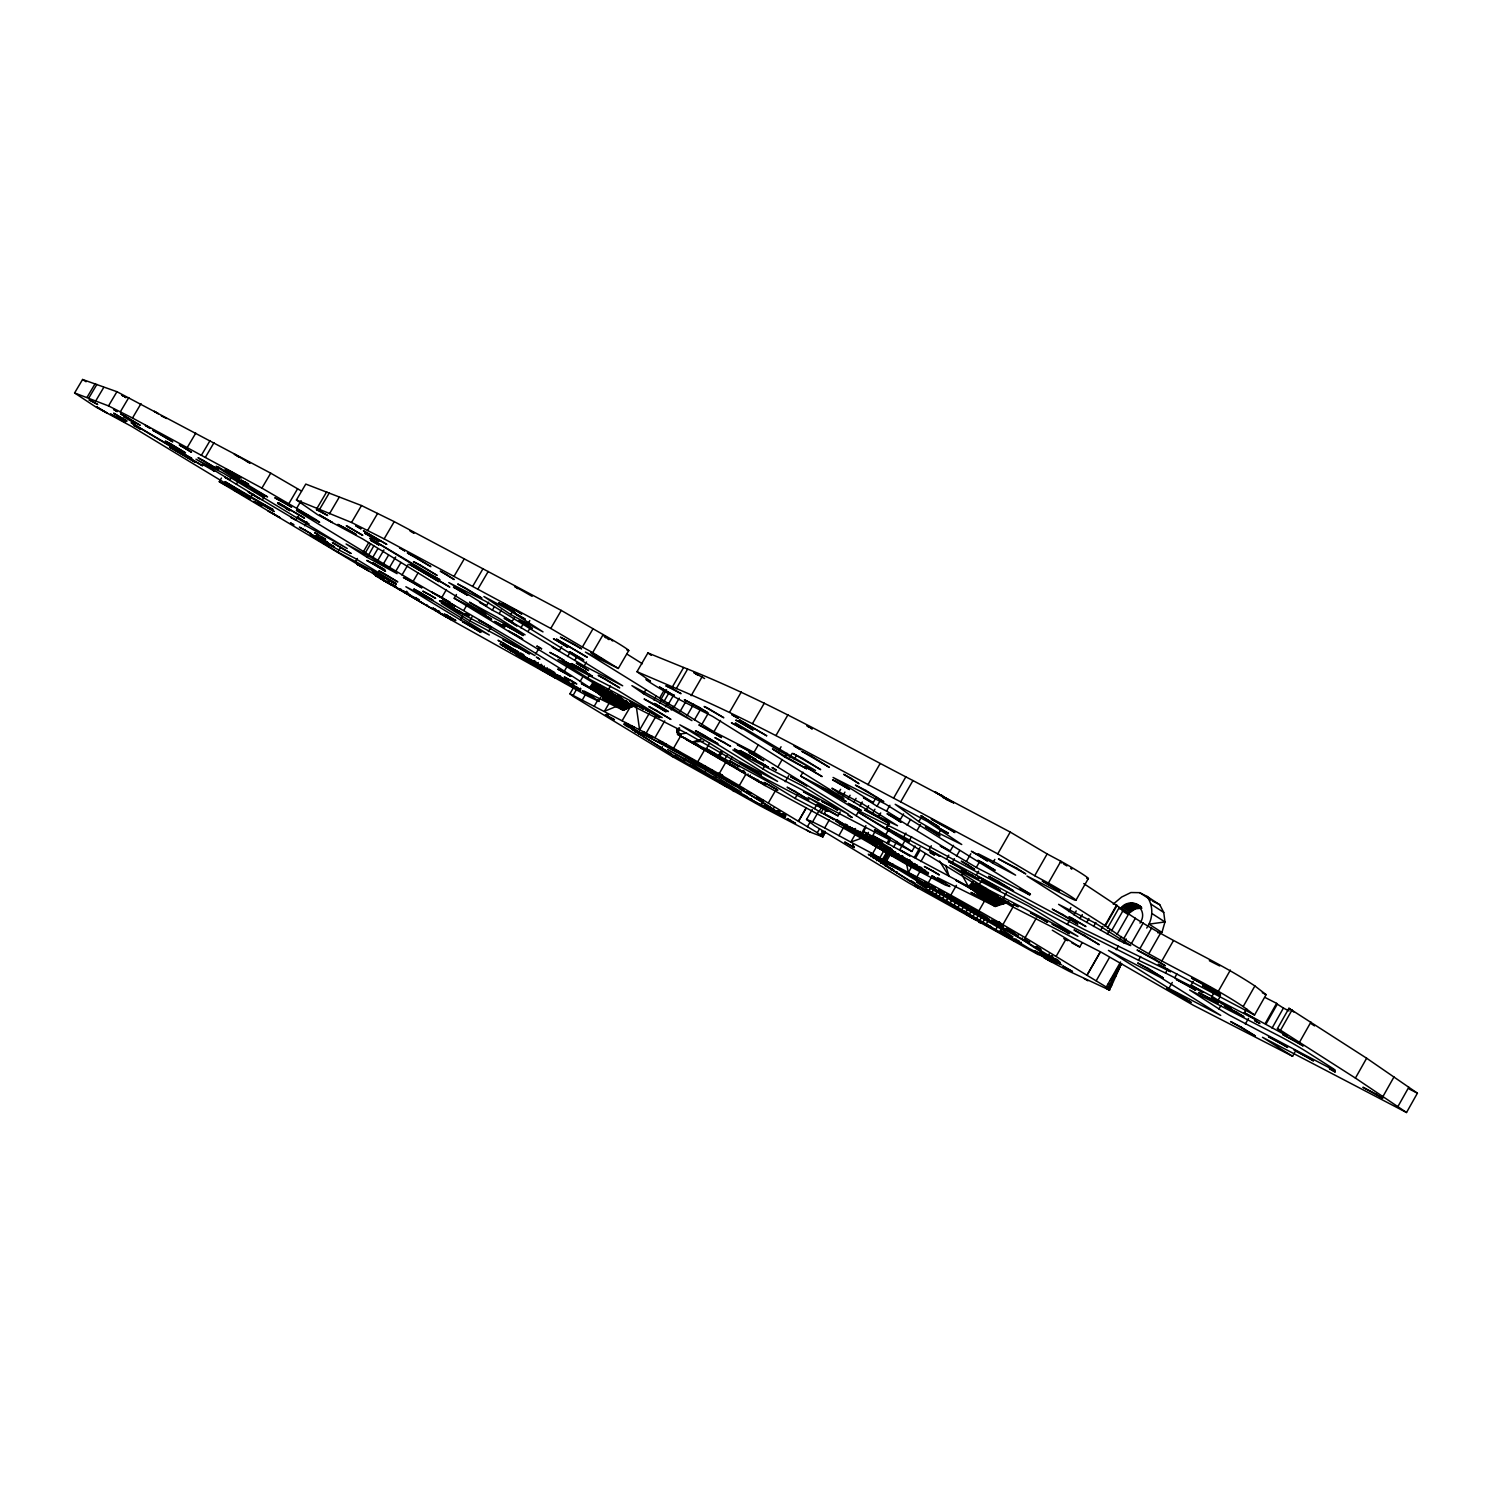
<?xml version="1.0" encoding="UTF-8"?>
<svg xmlns="http://www.w3.org/2000/svg" width="1492" height="1492" viewBox="0 0 1492 1492"><rect width="100%" height="100%" fill="white"/><g stroke="black" fill="none" stroke-linecap="round" stroke-linejoin="round"><path stroke-width="1.5" d="M678.618 727.984L677.163 732.33L678.785 732.087L677.014 731.378L678.002 730.632L676.697 728.842L677.61 734.381L765.06 785.519L847.232 830.186L910.008 866.423L945.331 885.054L949.956 886.546L937.517 877.669L995.257 906.483L997.906 905.532L997.644 897.55L999.584 897.848L989.14 897.158L984.105 893.074L978.621 894.622L968.457 886.546L899.751 849.787L902.026 845.833M593.368 681.788L589.918 687.719L599.001 692.698L600.157 694.824L604.447 691.822L601.966 687.308L591.317 686.693L589.918 687.719C516.418 638.93 438.462 597.714 363.507 551.518L296.386 510.562L319.661 522.312L315.614 519.384L261.902 488.108L132.49 418.021L108.506 405.899L74.6 392.955L82.582 379.49L116.936 391.706L270.723 473.169L301.533 491.073M610.396 701.93L620.43 698.088L616.569 697.006L613.287 698.07L613.343 700.867L628.374 702.956L627.218 704.448L615.543 705.324L593.443 690.106L603.831 692.698L611.683 701.464L626.547 708.831L635.256 705.399M999.435 904.991L985.354 898.109L981.363 890.631L971.273 888.654L985.354 898.109L1007.902 902.362L997.906 905.532L991.863 904.283C966.499 886.658 985.522 898.65 1000.349 898.706L982.389 897.587L996.787 894.883M739.846 769.48L742.55 772.203L715.75 755.381M595.569 691.598L602.376 692.046L599.448 684.977L600.847 686.189L597.844 687.681L598.217 693.463L599.262 691.038L598.404 685.443L595.159 689.341L597.08 692.661L609.967 692.698L612.653 694.06C608.997 701.147 621.735 701.389 626.081 701.352L610.414 696.018L604.185 696.186L604.409 697.529L609.687 697.622L613.343 700.867L624.831 701.855L608.829 700.848L599.187 694.134L599.542 693.146C604.297 688.819 595.177 681.919 591.317 686.693L591.69 688.875L595.606 690.255M927.446 874.032C929.236 869.426 928.528 876.998 925.003 873.025L925.637 870.246M812.263 809.541L806.538 819.462L814.576 825.785L909.467 883.283L1038.432 954.749L928.434 891.955L887.516 867.076L876.401 858.87L897.848 869.146L927.632 887.404L916.405 882.126L929.124 890.556L1014.877 940.855L1016.294 939.289M748.052 773.919L747.94 775.355L751.483 777.463M986.883 889.586L988.021 890.388C980.934 890.668 974.537 892.048 970.042 887.647L973.306 882.182M598.199 692.68L594.45 690.796L601.108 693.276L607.113 699.673L610.433 700.289L611.851 697.659L609.09 695.757L609.146 693.593L591.69 688.875L596.763 684.362L598.18 687.141L612.634 697.678L624.253 701.389M720.45 776.306L714.556 772.725L723.639 777.966L720.45 776.306L720.711 774.348M972.784 889.885C979.088 888.728 979.274 896.207 984.552 897.102L993.094 894.025L984.627 890.5L979.106 895.013L983.955 895.536L984.571 888.878L986.305 888.486M876.923 856.725L876.363 859.168M671.288 753.852L635.163 731.453L631.34 728.488L631.937 726.362M623.675 699.487L622.127 698.797C607.356 700.736 624.738 708.924 631.209 707.059L624.626 707.823L616.438 705.921L631.153 703.702L613.902 704.243L618.9 703.347L634.566 705.101L628.43 708.14L618.08 706.984L615.543 705.324M663.25 742.382L662.56 744.247L633.802 729.14L634.305 727.201M881.716 858.515L881.157 860.66M406.607 591.242L410.132 595.886L450.64 619.628L587.624 696.055L599.206 701.501L583.987 691.001L623.358 710.323L626.547 708.831M785.538 815.024L784.643 817.299L770.916 810.678L689.863 765.079M604.185 688.334L607.748 695.626L613.175 699.823L628.374 702.956C620.747 705.511 617.408 699.748 626.584 700.699M884.271 862.152L884.849 860.007M783.822 814.128L783.337 816.833M1054.844 959.02L1054.284 961.986L1061.707 964.876L1047.123 954.47L1005.85 929.404L884.98 860.66L888.244 854.972M580.276 690.498L580.425 688.427L580.276 690.498L576.434 688.856L530.891 663.325M779.085 812.711L778.507 814.576M642.511 733.43L643.071 731.509L647.267 733.71M876.401 845.032L875.916 845.908L848.053 828.955L845.61 827.239L845.181 824.405M579.101 690.125L579.586 688.558L580.761 688.931M1052.308 955.272L1051.655 957.379M593.611 687.737L607.393 690.498L604.428 697.808L610.433 700.289L611.907 700.14L614.014 694.601L615.469 695.048L613.38 696.055L608.997 694.712M985.261 894.006L978.043 894.174L984.366 892.029L989.383 896.319L999.584 897.848L989.737 895.498L984.627 890.5L974.63 891.414L978.677 885.371L982.762 887.759L971.441 885.073L968.457 886.546L961.874 874.648M508.101 647.696L508.921 647.901M846.039 826.344L846.262 825.356M987.965 901.616C990.502 902.343 1005.328 900.776 997.607 898.613M775.635 810.977L775.038 812.823M893.298 864.297L892.664 866.423M999.547 924.816L993.411 921.086L1003.519 926.942L999.547 924.816L1000.572 923.044M631.153 703.702L623.395 704L615.114 701.93C641.858 704.97 614.592 705.157 608.643 700.102M576.434 688.856L576.938 687.327L567.725 682.478L567.147 683.97M1054.284 961.986L1045.817 957.752L1046.507 955.719M438.275 612.317L439.562 611.31L435.086 610.433L435.366 609.277L433.072 608.083L432.792 609.109L383.724 580.556L389.617 583.092L387.006 582.477M574.028 683.858L572.424 686.059L510.562 649.635L511.178 647.994M651.463 738.186L652.079 736.283M986.436 894.79L984.161 896.3L981.307 894.79L990.278 891.526L985.671 896.226M1046.246 956.726L1035.094 950.852L1034.665 951.877L1052.587 962.321L1043.952 957.566L1048.242 960.214L1069.223 971.311L1109.544 990.128L1113.349 979.2L1121.555 963.608M766.832 806.37L766.179 808.179M997.644 897.55C992.031 897.643 996.805 901.205 1000.069 900.049L986.529 900.608L1000.367 899.601M572.928 685.257L572.387 686.786M981.214 895.442L982.631 896.953M989.383 896.319L983.601 898.501M1000.013 922.485L999.472 924.369L1002.941 926.364M1113.237 904.133L1121.667 897.028L1130.917 892.533L1139.702 892.664L1146.938 896.375C1153.708 905.756 1153.204 918.699 1146.714 928.061M1157.773 932.78L1161.951 932.444L1164.972 921.944L1163.741 912.433L1159.769 904.73L1146.938 896.375L1151.115 899.862M1020.528 944.324L1021.255 942.329M784.978 816.907L762.319 802.006L763.009 800.16M761.554 803.535L760.901 805.326M709.558 743.221L706.406 748.686L715.731 754.281L677.61 734.381L679.587 727.891M854.916 828.75L854.189 830.634L894.864 853.555L919.035 868.978L920.359 867.449M877.203 859L877.725 856.856L879.329 857.452L878.788 859.597M877.128 859.914L877.464 858.832M606.405 689.304L605.938 690.852L599.803 687.532M633.802 729.14L632.589 727.518L634.119 728.152M1014.131 940.874L1014.896 938.916L1019.67 941.489M622.257 700.55L612.82 697.286L610.508 695.141L612 692.717M633.205 730.073L633.522 729.103M880.895 862.693L881.231 861.63M984.571 888.878L970.285 885.465L977.875 885.763L977.521 884.57L971.441 885.073L974.351 883.935L982.855 888.784L976.01 892.533L979.162 890.705L981.307 894.79M635.163 731.453L635.48 730.483M609.314 696.727L602.973 696.783L603.962 694.153L610.843 691.952L609.967 692.698L607.393 690.498M637.774 733.206L638.091 732.255M888.132 864.073L888.486 862.973L893.055 865.323L898.259 868.064L897.848 869.146M641 735.314L641.336 734.362M603.16 696.559L602.078 696.167L603.962 694.153L607.748 698.424L609.631 699.356L610.825 697.641M629.083 707.562L626.398 707.115L624.682 704.541L632.216 706.648L613.902 704.243M925.003 873.025L908.609 864.558L909.299 862.861M915.379 886.621L916.013 884.831L918.289 888.262M762.319 802.006L749.935 794.471L750.7 792.662M860.455 831.697L859.653 833.543M564.703 678.263L564.088 679.755L579.94 689.994M891.824 869.799L892.197 868.754M646.689 735.631L647.043 734.642L642.847 732.441M896.729 872.857L897.102 871.832M1052.942 960.177L1055.049 958.61L1053.445 960.139L1051.636 959.748L1028.995 948.408L1000.554 930.971L1012.937 936.901L1003.333 930.337L926.905 886.36L916.051 879.721L924.76 884.476L911.873 876.587L912.265 875.487L916.181 877.594M749.935 794.471L743.016 790.331L743.799 788.522M1059.656 964.41L1060.066 963.347L1050.834 959.058L1050.405 960.083M785.202 817.336L784.344 815.098L782.573 813.774L782.181 814.725M784.643 817.299L785.762 815.453M1057.362 963.44L1057.903 960.438M1058.257 961.836L1058.667 960.773L1055.795 958.778L1055.366 959.841M783.971 816.049L784.344 815.098M705.026 766.011L704.038 767.727L689.397 759.335L689.863 758.402L675.372 751.39L676.156 749.562M781.286 815.919L781.845 814.054L783.897 814.949M779.645 812.991L780.018 812.04M1053.445 960.139L1023.754 940.519L924.145 883.208L924.592 882.126L929.777 884.98M928.136 874.032L927.39 872.186L928.472 873.212L917.599 868.363M616.196 704.019L614.611 704.709L620.579 707.432L618.08 706.984M770.916 810.678L771.308 809.764L763.065 805.363M1045.817 957.752L1040.558 955.011L1040.987 953.985M527.403 659.128L526.676 660.658L499.951 643.817L518.936 653.515L570.895 685.182L539.078 667.894L509.276 649.356L523.711 656.741M931.064 886.994L931.512 885.931M974.63 891.414L980.132 890.109L981.251 888.579L980.542 885.912L970.042 887.647L984.627 890.5L982.855 888.784M1140 923.082C1149.866 908.889 1129.575 894.64 1119.988 909.299M920.937 871.048L921.571 867.374M1035.802 947.401L1036.269 946.357L1040.763 949.154M574.7 686.357L578.355 687.887M719.517 775.43L720.207 773.863M919.687 868.008L914.055 863.458L927.054 872.988M976.701 893.093L982.389 891.321L979.796 893.652M604.185 696.186L605.192 693.538L598.217 693.463M1029.144 943.336L1029.611 942.291L1024.165 938.99M938.393 891.041L938.878 889.997L944.641 893.223M756.388 798.388L756.817 797.437L762.729 801.055M685.145 759.913L684.343 761.573L668.024 752.192L624.085 724.012L675.372 751.39M728.917 779.701L728.059 781.454L735.705 785.967L736.171 785.053L724.59 778.227M569.981 683.373L573.432 684.679M1007.231 937.125L1007.697 936.118M845.61 827.239L844.528 826.307L845.535 824.274L847.325 824.964M1021.871 938.953L1022.356 937.909M844.528 826.307L850.235 827.463L878.993 843.167M893.186 853.928L892.365 855.569L908.609 864.558M928.434 891.955L928.901 890.966M873.902 839.138L872.988 840.928M999.882 933.078L1000.349 932.09L1004.023 934.104M521.23 657.375L510.208 649.393L513.024 651.258M854.189 830.634L849.787 828.377L850.235 827.463M946.077 895.331L946.581 894.286L961.072 902.473M1014.075 934.29L1014.579 933.246L1006.373 928.378L1005.85 929.404M1113.349 979.2L1116.165 973.399M742.195 795.012L742.624 794.136L747.604 796.896M638.912 734.474L639.527 733.672L625.279 724.124L625.446 722.594M513.752 651.258L514.386 649.635L518.638 651.892M913.682 864.26L906.8 859.038L912.246 862.339M735.202 791.096L735.631 790.219L732.013 788.168M935.82 896.282L936.286 895.312M517.966 653.515L510.954 648.852M573.338 687.943L569.925 693.799L573.152 696.372L671.605 756.127L760.23 805.848L810.212 832.126L822.857 836.881L824.796 833.058L821.868 831.342M954.022 899.807L954.544 898.781M535.833 661.534L535.013 663.063M557.243 675.634L550.082 670.486L564.088 679.755M906.409 859.821L889.251 849.657L890.127 848.034M898.165 854.897L905.159 858.049M1118.067 969.595L1120.996 963.981M523.058 656.312L518.358 652.731M696.671 763.494L697.603 761.741M713.754 776.754L712.859 778.395M976.383 918.68L975.88 919.65L910.344 881.548L868.269 854.17L891.768 865.416L892.44 864.483M998.54 924.257L999.509 922.448M962.154 904.432L962.713 903.406L969.315 907.173M988.413 919.184L988.954 918.177M528.802 659.539L523.468 655.529M880.317 845.087L881.306 843.334M572.424 686.059L533.036 663.418M750.383 775.057L749.469 776.269L752.136 776.922M1294.87 1052.252L1292.576 1056.28L1262.474 1037.276L1406.527 1112.51L1417.4 1093.188L1366.635 1058.22L1288.957 1008.275L1277.432 1028.622L1287.148 1035.933L1244.347 1012.695L1246.603 1008.704M892.365 855.569L883.935 849.787L897.848 857.639M970.397 909.132L970.956 908.124L979.237 912.88L978.64 913.887M1406.527 1112.51L1355.426 1078.082L1366.635 1058.22M1382.953 1096.508L1393.994 1076.926M1397.873 1106.616L1408.802 1087.22M1244.347 1012.695L1256.581 1020.118L1218.106 1000.218L1220.344 996.283M1218.964 1008.946L1189.628 989.961L1278.644 1035.709A22.473 0.97 29.6 0 1 1306.302 1051.524L1330.976 1067.228A22.324 0.951 29.6 0 1 1327.992 1067.078L1229.296 1015.157L1218.964 1008.946L1221.09 1005.216M1254.884 985.951L1266.093 994.66L1254.53 1015.045L1243.19 1006.559L1254.884 985.951C1210.553 956.465 1159.769 937.573 1116.911 905.607L1083.752 883.581M1245.316 1024.034L1248.506 1018.402M1265.216 1023.493L1276.611 1003.351L1265.197 997.551M1265.906 1024.239L1277.301 1004.153L1276.611 1003.351M1272.061 1028.119L1283.418 1008.07L1277.301 1004.153M1355.426 1078.082L1280.546 1030.245L1292.091 1009.86M1299.476 1042.311L1310.927 1022.057M1243.19 1006.559C1204.976 981.139 1162.212 963.72 1123.718 938.692L1135.375 918.233M1123.868 942.832L1130.749 945.574L1095.706 923.343L1058.593 904.338L1080.022 918.568L1119.205 940.501L1123.868 942.832L1126.143 938.841M1110.514 980.449L1121.443 963.851L1107.306 988.655L1106.281 987.033L1120.529 962.004M1131.495 943.392L1143.152 922.97M1140.019 948.427L1151.638 928.005M931.288 845.778L929.031 849.713L1067.339 924.406L1138.508 960.27L1140.671 956.484M1148.933 953.575L1160.571 933.153M1161.541 961.538L1173.104 941.21M1138.582 960.326L1165.494 973.008L1167.695 969.147M1168.907 988.375L1108.444 950.404L1160.105 977.223L1220.717 1015.418L1168.907 988.375L1172.283 982.445M1165.494 973.008L1174.708 977.764L1176.908 973.903M1174.708 977.764L1203.205 992.516L1191.082 985.168L1193.302 981.251M1218.106 1000.218L1211.97 996.358L1214.208 992.404M1218.572 990.856L1230.359 970.08M1047.142 853.946L1010.233 832.07L912.955 780.558C837.198 741.412 763.158 698.685 683.634 667.483L647.901 652.937L636.991 671.698L672.407 686.861C751.222 719.592 825.207 762.281 900.683 801.875L997.738 853.872L1034.702 875.711L1047.142 853.946L1060.868 861.257A26.52 1.492 29.7 0 1 1083.099 874.498A26.52 1.492 29.7 0 1 1086.698 878.284M1034.702 875.711L1048.391 883.077L1060.868 861.257M1106.281 987.033L1025.153 937.647L1036.38 918.009M1068.626 911.575L1070.902 907.602M1075.974 900.198L1088.358 878.508M1067.339 924.406L1069.428 920.732M1073.942 914.876L1076.198 910.903M1056.243 956.204L1066.295 938.617L1052.308 930.206M1080.022 918.568L1082.297 914.577M1086.661 922.466L1088.918 918.494M1071.741 942.795L1079.723 946.991L1081.942 943.093M1093.58 926.476L1095.855 922.504M1100.555 930.43L1102.83 926.439M1123.718 938.692L1104.919 925.562L1116.743 904.842M1105.124 926.252L1116.911 905.607M1107.474 928.136L1119.224 907.546M1107.325 934.16L1109.582 930.187M1111.465 930.915L1123.178 910.381M1100.275 951.933L1087.015 975.171L1100.369 951.989M1116.967 934.477L1128.642 913.981M1096.191 980.822L1109.395 957.64M1119.205 940.501L1121.48 936.51M1116.258 949.751L1118.385 946.021M920.825 861.593L925.376 853.666M938.86 833.226L961.743 844.509L927.409 821.477L895.219 804.3L918.811 821.626L938.86 833.226L940.967 829.552M890.966 853.443L886.528 861.052L916.853 876.923L920.172 871.123M916.853 876.923L928.285 882.835L931.642 876.998M876.531 796.821L873.174 802.64L833.077 777.463L885.502 804.076L1030.468 894.156L1020.024 888.803L1029.853 894.995L976.29 867.449L940.221 845.927L950.199 851.055L953.481 845.367M946.506 859.112L948.781 855.14M929.124 890.556L931.4 886.602M932.09 892.365L934.346 888.393M952.176 862.656L954.432 858.702M956.503 856.147L959.748 850.515M935.577 894.473L937.853 890.519M938.99 896.505L941.265 892.552M942.571 898.632L944.846 894.678M966.499 861.294L970.826 853.741M946.282 900.814L948.558 896.86M928.285 882.835L950.796 895.144L956.409 885.353M950.106 903.052L952.381 899.098M953.985 905.29L956.26 901.355M976.29 867.449L979.535 861.798M957.901 907.546L960.177 903.592M976.327 875.151L978.621 871.16M961.818 909.784L964.093 905.831M979.405 884.346L949.807 865.528L1029.349 906.502L1077.895 936.361L989.215 890.202L979.405 884.346L981.587 880.541M997.738 853.872L1010.233 832.07M992.684 863.141L978.118 853.666L997.421 863.57L1015.604 875.17L992.684 863.141L994.81 859.429M965.697 911.985L967.954 908.031M969.483 914.111L971.74 910.157M973.157 916.181L975.432 912.209M950.796 895.144L978.883 910.885L984.496 901.056M976.682 918.139L978.957 914.167M980.039 919.967L982.314 916.013M983.172 921.683L985.447 917.711M986.566 923.511L988.842 919.538M1003.37 898.072L1006.634 892.347M996.003 929.292L998.26 925.32M1025.153 937.647L1002.885 924.648L1013.012 906.95M999.827 931.325L1002.102 927.371M806.538 819.462L812.581 821.868L818.362 811.853M826.288 809.914L824.125 813.644L834.27 819.723L819.183 811.48L821.327 807.769M821.048 812.804L824.255 807.228M838.504 792.979L831.921 788.205L863.01 804.132L897.513 825.71L878.601 816.59L838.504 792.979L840.611 789.343M822.782 831.305L820.451 835.333L817.318 832.704L819.462 828.974M842.831 795.74L844.938 792.084M812.581 821.868L824.684 827.929L829.347 819.854M456.44 594.487L454.221 598.255L623.246 701.053L687.719 733.859L767.037 779.57L827.985 811.424L817.448 805.102L837.982 815.826L840.238 811.909M847.978 798.91L850.086 795.273M853.76 802.379L856.091 798.332M867.934 784.736L880.093 763.624M824.684 827.929L838.914 835.613L843.222 828.135M859.933 806.016L862.264 801.969M915.044 845.983L911.892 851.447L856.128 815.676L859.355 810.081M866.293 809.69L868.624 805.643M856.203 832.685L850.794 842.085L838.914 835.613M858.012 835.147L846.337 827.165L883.674 847.102L917.132 868.046L858.012 835.147L860.157 831.417M872.596 813.252L874.927 809.205M824.125 813.644L861.537 833.263L865.901 825.673M873.174 802.64L863.402 797.66L877.035 806.221L880.373 800.439M861.537 833.263L892.16 849.321L863.495 831.585L865.733 827.706M860.679 836.77L862.824 833.058M866.218 836.154L868.4 832.368M878.601 816.59L880.69 812.935M893.596 798.145L905.831 776.866M863.495 831.585L882.928 841.768L872.727 835.651L874.965 831.734M877.035 806.221L886.565 811.088L889.903 805.288M869.761 842.215L871.888 838.504M873.044 844.136L875.189 840.444M900.683 801.875L912.955 780.558M1292.576 1056.28L1193.339 1005.254L1101.32 952.269L1011.371 906.185L858.497 812.263L886.136 828.489L888.337 824.647M876.419 846.113L878.546 842.402M886.136 828.489L897.475 834.364L886.696 827.836L888.915 823.957M885.8 834.643L888.99 829.104M879.832 848.09L881.977 844.397M950.199 851.055L890.332 814.613L900.254 819.686L903.574 813.905M899.751 849.787L910.027 855.942L886.975 843.092L889.232 839.175M883.283 850.067L885.409 846.374M891.768 865.416L871.086 853.293L879.702 858.031L884.066 850.459M888.094 843.968L890.351 840.033M882.126 860.063L886.453 852.547M886.696 852.025L888.822 848.314M883.32 860.548L887.665 853.014M893.503 847.288L896.878 841.413M907.229 825.225L910.53 819.5M929.031 849.713L939.904 856.315L903.704 836.975L905.942 833.077M893.372 855.793L895.517 852.081M902.287 845.255L904.394 841.6M896.561 857.564L898.706 853.853M918.811 821.626L922 816.087M909.337 840.5L911.575 836.62M899.62 859.261L901.765 855.531M917.17 830.298L920.471 824.554M907.677 863.588L909.822 859.877M914.316 857.396L920.023 847.456M915.417 858.254L919.967 850.309M911.668 866.815L908.348 872.596L906.502 863.532M706.406 748.686L724.944 759.111L727.052 755.456M715.172 778.171L741.487 792.215L704.299 769.257L667.577 749.413L715.172 778.171L717.428 774.273M569.925 693.799L654.932 737.794L719.107 773.844L725.69 762.449M724.944 759.111L739.342 766.646L729.961 760.995L732.087 757.321M752.472 723.601L764.314 703.142M628.747 650.549L618.322 668.453L585.405 652.079L713.922 731.751L753.982 752.341L758.44 744.657M817.318 832.704L739.305 785.613L745.888 774.217M776.008 735.444L787.962 714.78M762.971 768.958L732.87 749.954L802.584 785.93L848.687 814.408L768.38 772.203L762.971 768.958L765.284 764.948M778.843 750.588L736.712 724.944L735.407 722.911L815.471 770.487L778.843 750.588L781.062 746.765M856.128 815.676L777.798 767.13L782.218 759.503M784.829 757.078L772.446 748.928L806.743 768.846L784.829 757.078L787.011 753.329M789.958 757.171L792.159 753.348M768.399 802.901L776.325 789.156M794.266 759.26L796.467 755.437M785.258 781.696L788.727 775.691M1254.53 1015.045L1158.258 964.261L1170.586 971.74L1083.397 929.068L912.414 837.534L853.349 808.086L800.719 776.12L802.994 772.203M729.961 760.995L766.179 780.67L795.087 798.425L797.213 794.732M806.053 808.123L798.481 821.234L806.128 808.16M795.087 798.425L814.52 808.608L816.665 804.897M807.452 826.699L810.678 821.085M824.927 831.231L822.763 834.942L824.796 833.058L819.239 834.737L822.857 836.881M549.709 671.158L518.936 653.515M643.518 693.705L631.899 685.649L664.257 702.937L691.934 720.617L643.518 693.705L645.682 689.994M653.925 699.99L656.088 696.279M649.356 713.213L639.62 729.961L636.133 705.362M659.613 698.07L664.071 690.404M660.993 699.282L666.532 689.714M659.688 703.366L661.833 699.673M664.033 701.389L668.453 693.761M672.407 686.861L683.634 667.483M646.092 733.262L655.865 716.421M665.525 706.742L667.67 703.049M676.268 688.67L687.532 669.255M668.341 704.224L673.862 694.694M654.932 737.794L664.742 720.878M671.232 709.987L673.377 706.275M673.769 707.618L679.27 698.125M680.072 711.479L685.574 701.986M691.132 695.701L702.49 676.1M687.029 715.656L693.631 704.28M673.675 748.052L681.34 734.829M694.395 719.983L700.998 708.607M701.893 724.31L708.476 712.934M684.324 760.193L686.581 756.276M694.228 766.086L696.484 762.188M713.922 731.751L720.487 720.412M697.827 761.629L705.511 748.35M729.625 712.15L741.356 691.878M704.709 772.185L706.966 768.305M718.827 755.176L720.934 751.52M719.946 756.034L722.072 752.378M970.285 908.721L970.863 907.714M535.721 653.869L538.798 648.572M561.272 610.433L394.242 521.64L361.493 505.546L305.785 484.079L296.442 499.969L351.534 522.48L384.134 538.873L550.772 628.43L561.272 610.433L603.16 634.585A21.988 1.026 30.2 0 1 623.749 646.838A21.988 1.026 30.2 0 1 626.938 650.008M536.094 666.159L538.239 662.467M539.078 667.894L541.223 664.22M542.081 669.628L544.226 665.954M547.191 667.67L545.046 671.344L551.63 674.16M488.593 602.171L486.485 605.808L448.775 582.589L485.982 601.481L622.686 685.798L584.174 665.973L552.171 647.024L559.388 650.717L561.719 646.707M567.631 656.536L569.963 652.545M564.107 671.568L567.594 665.581M550.772 628.43L582.384 647.024L592.846 629.065M574.849 660.247L577.18 656.256M584.174 665.973L586.487 662M582.384 647.024L592.678 652.601L603.16 634.585M580.071 681.564L582.384 677.592M573.376 694.899L576.807 688.987M587.736 678.002L557.971 659.427L617.539 690.162L662.206 717.633L591.074 680.016L587.736 678.002L589.881 674.291M582.589 699.468L586.039 693.5M594.431 705.884L597.919 699.897M598.702 700.755L600.847 697.062M608.251 689.752L610.414 686.059M609.072 703.31L604.409 711.311L616.718 706.257M442.191 596.8L446.425 589.564M453.922 576.527L464.18 558.996M472.666 586.393L482.998 568.732M463.956 610.097L467.108 604.708M477.869 589.135L488.22 571.455M460.45 619.926L489.32 635.033L434.321 601.556L405.861 586.748L460.45 619.926L462.613 616.215M469.738 620.803L441.39 603.216L492.733 629.885L534.975 655.603L469.738 620.803L471.994 616.942M486.485 605.808L479.492 602.246L492.341 610.153L494.449 606.554M488.425 631.526L490.7 627.666M492.341 610.153L499.167 613.641L501.293 610.023M510.712 614.573L483.893 596.483L508.101 609.482L543.013 631.881L510.712 614.573L512.912 610.806M559.388 650.717L504.986 617.968L512.092 621.586L514.199 617.986M520.95 627.796L524.084 622.425M527.608 624.346L529.809 620.597M528.075 631.433L530.164 627.852M697.174 762.58L688.372 757.283L687.831 758.141L703.982 767.429L704.504 766.534M863.532 837.497L850.794 842.085L872.54 853.629L876.96 846.076M883.506 850.533L835.613 821.029L889.68 848.892M337.789 552.077L309.963 534.919L354.965 558.306L395.902 583.167L337.789 552.077L339.934 548.459M367.573 530.537L377.607 513.453M355.245 562.092L357.371 558.474M363.507 551.518L368.804 542.491M365.316 552.842L370.613 543.853M367.274 557.374L346.088 543.983L370.986 557.374L397.096 573.655L367.274 557.374L373.746 545.96M372.627 557.56L377.905 548.608M384.134 538.873L394.242 521.64M377.644 560.638L383.948 549.914M383.295 564.069L388.535 555.136M389.393 567.687L395.678 556.982M395.697 571.38L400.938 562.465M401.982 575.017L408.267 564.312M412.93 581.675L418.152 572.779M541.428 666.775L542.305 665.264M250.581 497.489L273.055 509.593L224.938 481.636L250.581 497.489L252.801 493.74M261.902 488.108L270.723 473.169M232.267 475.911L229.954 479.846L224.77 477.198L262.294 500.025L264.588 496.127M288.739 503.848L297.523 488.91M296.721 508.194L301.123 500.715M229.954 479.846L195.974 459.2L223.464 473.244L347.226 548.534L290.604 517.239L295.994 520.018L298.288 516.139M304.666 525.781L306.942 521.92M317.125 508.119L326.711 491.8M319.642 509.276L329.266 492.938M329.452 513.826L339.132 497.358M351.534 522.48L361.493 505.546M187.134 447.731L195.769 433.109M201.383 455.284L210.055 440.588M205.337 457.391L214.027 442.658M423.635 603.738L219.287 481.711L221.45 478.018M236.37 484.247L238.683 480.331M622.127 720.729L630.426 706.686M887.703 849.358L888.225 848.482L893.615 851.634M87.002 397.394L95.171 383.63M88.718 398.178L96.905 384.395M95.507 401.292L103.731 387.435M108.506 405.899L116.936 391.706M120.311 411.867L128.797 397.562M132.49 418.021L141.013 403.623M874.592 845.386L871.589 842.626M961.184 903.518L961.781 902.548M631.769 727.313L631.787 725.765M631.34 728.488L632.272 728.506M695.869 762.748L696.391 761.852L701.259 764.669M822.558 836.751L824.796 833.058L821.215 835.912M883.115 850.067L890.258 854.133L891.321 852.492M547.769 670.486L548.72 669.013L554.819 672.631M526.098 657.524L533.819 661.926L534.695 660.564M894.864 853.555L895.405 852.678L916.405 865.64L917.132 864.931M966.574 914.037L967.655 912.321M712.449 770.32L711.423 771.998L728.059 781.454M675.596 755.549L675.055 756.369L682.366 760.678L712.113 777.724L712.635 776.884M1107.754 989.345L1111.503 985.764L1119.988 967.114L1116.52 969.781M870.918 839.157L871.925 837.609M952.213 898.426L952.828 897.457L956.409 899.49M998.465 923.79L999.472 922.187M442.844 615.002L444.635 615.17L439.954 613.305L445.791 616.737L447.003 614.797M890.258 854.133L897.102 857.956L897.625 857.117M933.712 895.368L934.29 894.454L939.251 897.345M1002.736 903.723L988.767 902.175L1002.587 900.236L998.782 900.814L999.808 903.313L1005.347 903.201L993.262 905.196L991.863 904.283L1001.803 904.301L1008.107 901.69M553.812 674.067L568.993 681.359M901.504 857.508L902.679 855.867M943.448 893.503L944.063 892.533L938.99 889.698M925.618 890.612L926.196 889.698L929.441 891.601M666.29 743.762L665.096 745.329L679.96 753.684L680.538 752.826L674.832 749.618M712.113 777.724L719.051 781.677L719.592 780.857M897.102 857.956L903.369 861.388L904.544 859.821M559.332 677.387L560.377 675.988M993.094 894.025L988.954 895.088L987.536 897.569L997.719 897.102L987.723 894.212M994.847 923.306L996.096 921.478M903.369 861.388L908.833 864.316L910.064 862.768M713.773 772.185L719.275 775.374L718.715 776.25L740.051 787.664M566.102 683.094L571.473 685.76M926.905 884.29L927.539 883.339M516.773 654.895L520.559 656.312M854.319 829.981L855.476 828.508M1002.624 927.875L1003.295 926.924L991.471 919.986M908.833 864.316L916.554 868.195L919.613 868.139L919.445 866.591M661.31 748.182L662.467 746.671M725.858 780.447L732.796 784.55L733.393 783.692M850.701 831.137L836.154 820.339L836.9 819.649L845.871 825.971L844.677 827.389M916.554 868.195L918.494 868.997L919.818 867.467M570.597 684.511L572.48 682.702M981.755 922.634L989.065 926.737L989.7 925.842M572.126 685.649L573.282 684.324M609.09 695.757L607.393 694.414L605.174 697.529L609.631 699.356M719.051 781.677L737.831 791.17M658.233 741.524L658.83 740.685L665.674 744.471M985.97 892.253L986.697 891.228L988.842 894.398L997.943 896.412L993.858 897.457M847.512 826.363L854.823 829.254M1107.623 989.308L1108.817 987.648L1109.097 989.923L1111.503 985.764L1108.295 983.899M510.898 651.295L512.577 649.524M1010.103 932.313L1010.774 931.362L1017.861 935.596L1018.551 934.794M718.678 775.28L719.759 773.788L717.801 774.777M912.209 876.289L912.88 875.356L916.405 877.277M651.855 738.018L652.47 737.179L648.572 735.071M914.913 886.36L916.013 884.831M1087.91 980.785L1084.087 978.547M890.761 869.631L891.414 868.754L894.417 870.601M905.756 872.839L906.446 871.925L911.276 874.498M506.105 648.274L507.858 646.54M810.212 832.126L806.687 830.037M840.052 824.367L841.283 822.969M885.371 866.274L886.752 864.67M502.599 645.961L503.699 644.768L517.78 652.023M880.634 863.253L882.033 861.667M989.065 926.737L1002.792 934.309L1003.445 933.433M975.097 890.78L972.001 889.232L976.421 890.407L978.677 885.371M500.529 644.451L511.327 650.68M634.697 731.789L635.984 730.353M876.587 860.642L878.023 859.056M877.538 856.837L876.848 857.732L884.644 861.052M1023.754 940.519L1024.463 939.587L1029.014 942.385M873.305 858.422L876.438 856.147M870.806 856.669L873.995 854.394M606.517 698.312L609.687 697.622L607.748 695.626L606.2 697.547M628.244 727.555L630.314 725.765M732.479 789.287L750.588 799.358L751.203 798.574M870.862 854.953L871.552 854.077L874.125 855.214M869.109 855.345L869.817 854.468L877.277 859.765M626.081 726.026L628.169 724.254M624.644 724.907L625.614 723.433L623.992 724.235M739.435 788.503L756.948 799.097L758.29 797.605M1035.28 947.588L1036.026 946.693L1040.857 949.733L1040.092 950.628M718.622 774.908L719.722 773.583M756.948 799.097L761.797 802.099L763.158 800.626M750.588 799.358L760.659 804.822L761.964 803.423M976.719 891.657L975.32 891.974L979.33 889.045L979.461 886.08M607.337 697.566L608.102 696.652L608.997 698.48M996.525 895.927L989.028 898.482L999.808 903.313L1006.615 902.791L986.529 900.608M600.81 687.439L605.081 689.509L592.231 686.32L595.103 682.963M1039.141 953.742L1039.868 952.884L1044.027 955.011M760.659 804.822L765.601 806.333M594.301 683.28L591.317 686.693L598.18 687.141L594.525 685.22M761.797 802.099L769.723 807.135L770.413 806.351M764.948 807.097L768.678 809.037L770.04 807.657M1047.608 955.533L1049.193 953.929M589.918 687.719L594.375 682.721M620.709 701.147L618.341 701.259L618.21 702.769M769.723 807.135L772.725 809.093L774.143 807.694M768.678 809.037L771.83 810.622L773.21 809.242M1050.256 957.342L1051.841 955.775M986.305 896.953L990.091 893.279L992.236 892.999M771.83 810.622L775.019 811.07C776.362 813.289 780.838 812.953 778.134 810.51M677.461 729.327L678.002 730.632M997.551 923.679L998.969 922.131M1052.102 958.722L1053.706 957.174M1051.636 959.748L1054.229 959.3L1048.391 954.656M774.329 811.835L776.194 812.655L777.388 811.126L778.544 812.338M777.63 812.692L779.775 810.939M776.194 812.655L778.059 812.319M968.457 886.546L973.026 881.697M1141.902 908.162L1135.263 908.833L1127.616 914.223L1121.891 910.53M972.597 886.509L976.085 883.73L977.521 884.57M989.308 900.403L987.144 901.037L992.982 903.63L990.24 903.182M979.479 893.018L980.692 891.899M1001.803 904.301L1004.806 901.634M1107.754 989.084L1111.503 985.764L1105.647 987.816L1109.544 990.128M625.279 724.124L625.335 722.818L624.626 723.452M603.962 694.153L601.836 692.698L600.213 693.78M717.745 774.404L719.256 773.322M1110.328 980.337L1115.755 976.383M595.439 684.697L596.763 684.362M984.366 892.029L979.946 895.312L984.161 896.3M610.937 699.3L616.569 697.006L609.146 693.593L610.508 695.141M995.705 897.68L992.982 897.848L992.161 899.228L1003.874 900.963L997.514 902.735L989.55 902.716L992.982 903.63M436.97 610.937L438.965 611.925L435.366 609.277M983.955 895.536L985.186 894.79L982.575 894.771M601.127 695.514L602.805 694.694L600.903 694.489L602.395 695.906M716.981 774.273L718.827 773.248M753.367 778.563L754.299 778.041M611.907 700.14L618.415 697.529L613.921 697.678M373.709 573.674L376.003 576.08L378.129 575.054M974.351 883.935L975.507 883.376M618.938 700.848L622.127 698.797M632.496 704.634L617.315 706.481L620.579 707.432M745.385 773.863L742.606 771.047L743.893 770.506M977.913 893.428L978.398 893.969M619.851 708.122L625.372 709.371L624.626 707.823L619.851 708.122L621.325 709.054L631.265 705.119L633.223 705.548M722.426 758.589L721.084 759.036L727.499 762.524M844.957 825.393L847.083 825.953M603.533 695.458L607.393 694.414M628.934 706.07L632.03 705.996L628.169 705.212L631.265 705.119L629.232 704.765L620.579 706.014M701.053 739.211L692.344 742.046L703.702 741.226M1002.493 901.429L1004.545 901.783M1003.874 900.963L993.541 902.268M987.853 895.312L988.954 895.088M393.254 584.566L391.277 584.939L376.003 576.08M605.901 714.948C628.3 726.455 598.012 713.493 608.438 714.575M677.61 734.381L686.544 733.132M618.341 701.259L611.683 701.464L611.589 702.713L628.374 702.956M597.714 691.337L600.866 691.505M605.603 714.817L608.326 714.5L605.472 714.761M997.588 899.471L1000.479 899.154L984.571 899.21L985.354 898.109L992.982 897.848M619.105 696.745L613.081 696.708L610.788 694.246L612.653 694.06M980.132 890.109L982.519 889.829L972.989 884.532L975.153 884.439M975.395 889.661L978.789 889.698M991.509 893.652L985.522 893.167M633.223 706.238L627.722 706.574L626.342 704.858M970.042 887.647L981.046 886.808M602.376 692.046L604.447 691.822L593.443 685.779L595.289 685.705M1007.902 902.362L1001.524 902.772L1000.535 901.112M445.791 616.737L447.544 616.569L450.64 619.628M601.966 687.308L603.216 687.178M591.69 688.875L602.88 688.39M620.355 701.986L617.856 702.21L620.672 702.937M994.94 898.464L991.993 898.725L994.884 899.359M404.034 591.093L413.359 597.583L416.399 597.695M614.443 697.137L611.683 697.025M994.866 894.435L989.849 894.715M1001.692 900.683L1005.16 900.459M728.954 763.307L730.11 763.233M619.273 704.578L615.879 704.765L617.222 705.399M992.628 900.926L988.637 901.093L989.905 901.69M991.863 904.283L997.533 904.003M990.949 895.107L993.523 895.013M1003.072 902.268L1006.615 902.156M992.143 895.517L995.033 895.461L989.14 897.158L994.903 896.338M620.43 698.088L615.114 698.144M739.547 770.45L738.465 768.697L710.677 753.106L721.96 760.193L725.69 760.957L721.699 758.813M616.438 698.648L619.068 698.666M592.231 686.32L596.856 686.469L595.998 685.033M724.627 760.976L730.017 764.892L733.803 765.713M756.556 780.447L759.801 782.367M785.575 816.385L771.308 809.764M622.388 701.035L622.798 702.173L627.908 702.415L627.069 701.893M625.596 702.807L620.43 702.452L623.134 703.105L624.626 707.823M625.67 703.292L628.318 703.478M395.753 585.946L394.242 585.778L400.117 590.086L399.39 589.042L401.255 589.303M709.558 751.334L706.369 749.357M623.451 700.96L626.081 701.352M627.218 704.448L629.232 704.765M672.482 756.612L677.424 757.451M991.154 902.306L995.239 902.996L996.246 900.702L1001.02 901.877M1000.032 898.259L989.028 898.482L992.161 899.228M618.527 706.052L622.313 706.779L621.064 703.441M626.994 705.66L613.398 702.545L612.764 703.515L620.914 704.485L618.9 703.347M738.465 768.697L732.218 765.657M987.406 892.57L990.091 893.279M990.707 894.23L988.152 891.768M615.263 695.813L612.242 694.824L616.998 696.279M450.304 618.695L447.544 616.569M755.101 779.589L758.402 780.521L756.5 779.216M976.868 889.922L979.162 890.705M701.688 747.38L702.247 748.723L698.125 744.844L693.612 743.706M579.4 689.416L580.239 689.285M599.225 691.691L601.836 692.698M389.393 582.067L387.267 581.358L389.617 583.092M124.806 417.294L123.78 416.921L135.865 423.859L134.821 423.467M723.098 777.593L722.445 775.262M203.9 464.945L202.744 464.497L214.661 471.341L213.505 470.875M399.39 589.042L407.204 593.947M719.666 782.479L727.872 787.235L719.666 782.498M854.114 847.437L844.659 842.048L854.263 847.549L852.976 844.696M795.348 823.323L791.637 821.29M1060.271 962.321L1054.919 959.916M686.637 738.838L681.117 736.451L677.163 732.33L680.054 733.691M508.548 648.703L510.562 649.635M812.021 728.879L810.958 728.357M697.622 674.962L694.097 672.724L704.597 678.524M943.709 797.474L934.663 791.674L953.649 802.808L947.327 799.805M846.654 826.866L849.787 828.377M925.581 871.253L917.878 867.412M161.36 415.914L166.582 418.506M819.239 834.737L820.451 835.333M769.35 808.272L772.502 809.858M1105.647 987.816L1107.306 988.655M1209.341 960.717L1219.71 965.958M1262.307 992.739L1266.093 994.66M1283.418 1008.07L1289.088 1010.961M1152.514 901.019L1159.769 904.73M807.508 725.989L806.668 725.821M800.719 776.12L843.894 798.313L712.617 716.402L680.93 700.326A22.66 0.951 30.1 0 1 658.326 687.588A22.66 0.951 30.1 0 1 646.036 679.345L650.456 681.21L636.991 671.698M1409.213 1088.992L1417.4 1093.188M454.221 598.255L485.87 614.536L362.537 538.873L317.572 514.665L296.442 499.969M262.294 500.025L295.994 520.018M576.733 688.166L562.782 680.725M219.287 481.711L243.252 494.076L131.744 426.488L95.936 407.074L74.6 392.955M1277.432 1028.622L1280.546 1030.245M886.696 827.836L903.704 836.975M1191.082 985.168L1211.97 996.358M415.485 597.77L419.42 599.803M693.221 742.68L699.636 746.149M911.892 851.447L808.067 797.343L837.982 815.826M872.727 835.651L886.975 843.092M1063.759 938.617L1067.75 940.706M943.615 797.772L951.374 801.894M1034.665 951.877L1040.558 955.011M514.777 586.375L532.14 596.334M281.671 505.49L277.587 503.308L290.119 510.749L286.184 508.641M903.91 860.548L907.565 862.507M563.771 680.874L566.587 682.385M647.043 734.642L651.817 737.216M911.873 876.587L924.145 883.208M603.607 635.723L610.228 639.471M742.606 771.047L745.515 772.614M1014.579 939.885L1020.976 943.317M1014.877 940.855L1002.792 934.309M246.329 461.121L250.059 463.135L234.244 454.109L238.888 457.093M414.478 597.732L418.32 599.821L409.125 594.469M154.534 411.4L156.66 412.613M597.509 690.628L595.159 689.341L599.225 688.8L602.675 691.244M157.331 413.191L158.376 413.713L157.201 412.948M318.635 534.901L314.625 532.7L325.629 539.302L321.638 537.101M856.781 830.335L860.735 832.499M903.164 860.586L908.982 863.793M520.354 652.843L523.767 654.708M1060.29 862.134L1061.95 863.047M931.586 885.577L935.615 887.815M975.582 889.045L973.642 887.964L976.626 885.148L976.085 883.73M864.428 834.55L871.365 838.411M669.199 746.746L675.82 750.457M986.641 924.443L990.651 926.681M808.216 726.38L809.82 727.294M932.183 853.573C924.35 849.433 940.221 858.087 932.332 853.928M773.938 768.548C766.963 764.855 781.472 772.837 774.348 769.051M884.98 860.66L893.689 865.435L886.528 861.052M412.743 532.569C418.002 535.236 405.749 528.168 411.382 531.767M849.918 816.049C843.036 812.413 857.266 820.19 850.198 816.46M619.348 696.205C613.324 692.997 625.95 699.953 619.945 696.764M537.754 657.86C532.551 655.1 543.685 661.236 538.444 658.438M677.536 751.427L681.005 753.367M592.678 652.601L618.322 668.453M124.433 396.853L125.906 397.637L124.787 396.872M698.125 744.844L693.705 742.326L702.247 748.723M873.193 839.455L876.848 841.525M679.96 753.684L689.397 759.335M529.231 658.755L554.297 673.321M791.002 820.619L787.123 818.511L795.553 823.379M963.59 903.574L967.226 905.644M963.254 910.903L967.133 913.123M962.899 910.997L967.991 913.906M978.883 910.885L1002.885 924.648M976.309 910.866L979.946 912.955M954.395 906.129L957.808 908.087M699.021 763.643L704.56 766.832M880.821 844.211L886.379 847.4M880.038 844.36L889.251 849.657M878.601 846.691L882.145 848.762M533.819 661.926L541.801 666.532M809.447 727.518L807.881 726.585M607.542 638.781L608.941 639.602M123.687 396.201L121.654 395.1L123.314 396.182M115.294 410.356C109.065 406.924 121.822 414.123 115.499 410.654M980.878 913.831L987.443 917.636M706.126 767.466L712.617 771.233L712.113 772.129L703.982 767.429M706.406 767.895L710.099 770.04M1063.647 863.999L1066.929 865.938M1257.514 1022.001C1266.037 1027.242 1248.506 1016.817 1256.991 1022.057M1015.977 905.402C1023.773 910.139 1008.2 900.907 1015.977 905.663M994.269 921.273L997.794 923.343M719.107 773.844L739.305 785.613M716.645 773.583L720.655 775.915M693.37 765.732L696.857 767.765M934.663 791.674L953.649 802.808M694.097 672.724L697.995 675.018M891.451 849.936L895.013 852.025M535.124 664.947L523.934 658.326M721.065 776.437L726.436 779.589M156.231 412.575L154.273 411.363M523.524 658.96L532.607 664.182M736.171 785.053L743.464 789.399M732.796 784.55L743.016 790.331M863.178 837.665L866.404 839.586M910.959 880.653L914.689 882.872M291.928 523.804C286.688 520.54 297.747 527.291 292.507 523.99M467.966 614.984C473.057 618.21 461.979 611.422 467.089 614.667M746.933 791.469L750.383 793.539M557.579 674.943L568.34 681.471M604.857 637.196L606.162 637.979M244.8 481.935L248.698 484.303L241.107 480.051L245.042 482.438M872.54 853.629L879.702 858.031M499.167 613.641L512.092 621.586M814.52 808.608L819.183 811.48M757.619 798.295L762.468 801.297M611.534 640.255L612.708 640.982M753.982 752.341L777.798 767.13M810.604 727.76L812.17 728.786M1066.295 938.617L1079.723 946.991M891.414 868.754L881.287 862.376M623.358 710.323L621.325 709.054L624.16 709.931L622.854 708.513M641.131 734.679L644.339 736.675M626.808 653.981L642.381 663.753M886.565 811.088L900.254 819.686M1104.919 925.562L1026.981 876.028L1068.906 897.307A26.539 1.305 29.8 0 0 1073.382 898.091A26.539 1.305 29.8 0 0 1048.391 883.077M995.257 906.483L993.262 905.196L996.339 906.092L995.257 904.674M732.553 790.406L734.232 791.487M1124.931 905.196L1132.559 910.12M1123.625 906.054L1131.253 910.978M1122.338 907.024L1129.985 911.948M1161.951 932.444L1149.082 924.145L1164.972 921.944L1152.104 913.626M1121.126 908.106L1128.773 913.029M1135.468 903.537L1141.193 907.248M1134.274 903.22L1140 906.931M1133.025 903.052L1140.634 907.994M1131.719 903.033L1139.328 907.975M1130.377 903.164L1137.986 908.106M1129.015 903.462L1136.643 908.386M1127.635 903.891L1135.263 908.833M1311.132 1023.68L1314.564 1025.899M1126.274 904.469L1133.901 909.411M1150.891 904.077L1163.741 912.433M1137.65 904.618L1141.473 907.099M1136.606 904.003L1140.41 906.483M1139.702 892.664L1150.686 899.825M82.582 379.49L86.07 381.765M920.06 867.206L924.555 870.153M514.572 586.487L517.817 588.669M629.568 726.119L632.44 728.04M992.702 899.769L994.53 900.814L985.559 899.937L986.772 899.061L996.246 900.702L995.108 899.825M772.725 809.093L776.698 811.89M874.76 856.856L870.601 853.778M509.835 650.195L507.728 648.479M1070.659 868.307L1071.778 869.183M647.901 652.937L651.239 655.361M571.1 683.784L572.928 685.35M711.628 754.187L705.809 750.215M598.404 685.443L599.747 686.469M1288.957 1008.275L1293.751 1012.024M947.756 800.327L940.986 794.658L943.112 797.679M702.881 748.424L705.287 750.495L703.292 747.511M391.165 583.558L394.615 586.878M710.938 752.565L713.68 754.989M713.978 754.486L716.458 756.705M980.897 889.4L978.379 887.33L973.642 888.766M402.43 590.347L404.761 592.436M433.072 608.083L435.086 610.433M939.531 861.07L949.117 876.401L945.667 865.379M426.768 604.596L427.589 606.05M619.348 699.655L614.555 700.419L614.331 699.487M765.06 785.519L761.535 782.032M852.846 844.659L854.002 847.475M622.798 702.173L623.134 703.105M852.641 844.547L853.592 847.288M722.613 777.276L721.886 774.87L722.632 777.5M721.531 774.665L721.979 776.884M721.568 774.814L721.997 777.164M721.158 774.59L721.27 776.754M721.14 774.423L721.233 776.437M738.055 718.23L732.05 714.817L738.055 718.23M993.467 895.927L990.595 896.748L993.467 895.927M892.813 856.072L873.23 844.808L892.813 856.072M932.09 875.804L943.019 883.003L932.09 875.804M319.698 515.076L332.324 522.461L319.698 515.076M980.99 922.653L978.976 922.336L980.99 922.653M537.045 646.167L541.577 648.796L537.045 646.167M794.248 746.037L800.402 749.599L794.248 746.037M409.74 564.535L438.909 581.6L409.74 564.535M699.133 746.298L686.693 739.696L699.133 746.298M599.262 689.565L597.378 689.863L600.996 690.777L599.262 689.565M978.062 888.038L975.843 888.374L979.33 889.045L978.062 888.038M618.229 700.065L615.413 699.095L618.229 700.065M278.127 502.655L304.443 518.116L278.127 502.655M296.721 508.847L308.657 515.859L296.721 508.847M966.107 914.298L975.153 919.52L966.107 914.298M1042.404 881.101L1059.469 891.004L1042.404 881.101M469.588 602.283L491.129 616.364L525.072 634.827L497.601 617.502L469.588 602.283M145.47 425.537L149.853 428.111L145.47 425.537M659.501 687.029L674.067 695.57L659.501 687.029M1063.05 966.089L1072.431 971.516L1063.05 966.089M556.591 639.21L587.288 657.301L556.591 639.21M355.861 525.799L360.859 528.783L355.861 525.799M590.888 652.526L604.894 660.788L590.888 652.526M399.614 547.825L404.705 550.846L399.614 547.825M113.784 413.284L126.82 421.005L113.784 413.284M96.793 406.943L107.573 413.321L96.793 406.943M91.18 400.639L88.979 399.912L97.689 404.5L91.18 400.639M169.901 447.264L194.594 461.886L169.901 447.264M218.895 467.35L216.079 466.306L242.469 483.371L267.553 496.911L218.895 467.35M347.841 526.452L346.256 525.874L362.78 535.367L347.841 526.452M320.183 511.066L316.341 509.611L327.662 515.505L320.183 511.066M1329.503 1068.682L1335.079 1071.946L1329.503 1068.682M366.323 533.819L364.589 533.148L379.024 541.409L366.323 533.819M298.251 517.687L296.927 517.127L309.03 524.084L298.251 517.687M706.984 707.674L704.112 706.481L723.807 717.764L706.984 707.674M455.321 587.997L453.456 587.214L467.649 595.345L455.321 587.997M672.594 688.614L665.824 685.779L681.042 693.668L672.594 688.614M374.417 563.622L372.963 563.006L384.917 569.869L374.417 563.622M738.764 721.382L735.78 720.095L753.087 729.998L738.764 721.382M571.567 652.675L569.403 651.724L583.876 660.023L571.567 652.675M835.725 781.267L832.573 779.868L849.545 789.585L835.725 781.267M656.48 704.466L654.167 703.441L668.416 711.591L656.48 704.466M981.4 861.947L977.801 860.306L995.183 870.265L981.4 861.947M192.188 459.592L190.342 458.734L202.595 465.821L192.188 459.592M438.051 579.996L435.366 578.728L449.801 587.083L438.051 579.996M1072.655 918.531L1068.925 916.797L1085.952 926.551L1072.655 918.531M256.792 502.916L253.565 501.405L261.846 505.937L256.792 502.916M499.167 623.619L494.542 621.418L504.855 627.032L499.167 623.619M179.338 451.759L131.128 422.702L191.834 458.436L179.338 451.759M809.186 768.697L805.102 766.757L822.129 776.586L809.186 768.697M423.896 571.231L369.755 538.276L439.916 579.754L423.896 571.231M363.6 566.979L367.181 569.123L363.6 566.979M855.047 806.668L848.183 803.349L861.276 810.454L855.047 806.668M414.403 556.497L407.297 552.935L430.852 566.643L414.403 556.497M811.76 756.295L801.614 751.185L829.365 767.392L811.76 756.295M766.646 735.761L739.454 719.89L766.646 735.761M386.652 544.338L363.488 530.854L386.652 544.338M802.864 758.495L792.961 753.479L820.656 769.667L802.864 758.495M865.901 790.424L855.42 785.109L883.805 801.708L865.901 790.424M158.059 432.885L152.855 430.274L172.774 441.856L158.059 432.885M420.483 565.17L413.452 561.626L437.156 575.446L420.483 565.17M374.753 542.435L370.408 540.235L379.005 545.046L374.753 542.435M737.496 725.895L731.416 722.818L742.065 728.749L737.496 725.895M524.96 619.012L515.598 613.772L524.96 619.012M948.315 833.245L936.51 826.68L948.315 833.245M465.075 587.755L457.69 584.006L481.897 598.143L465.075 587.755M698.573 706.928L684.38 699.729L707.301 712.374L698.573 706.928M1016.779 868.195L998.465 858.907L1025.806 873.92L1016.779 868.195M348.14 529.585L337.882 524.382L356.29 534.584L348.14 529.585M573.077 643.612L560.377 637.159L581.619 648.889L573.077 643.612M125.72 416.51L120.572 413.899L140.211 425.332L125.72 416.51M170.554 443.758L165.332 441.11L185.53 452.859L170.554 443.758M137.152 427.085L133.907 425.444L140.975 429.416L137.152 427.085M203.453 460.524L198.007 457.746L218.578 469.719L203.453 460.524M118.148 417.928L110.445 413.993L125.459 422.367L118.148 417.928M284.002 502.45L274.789 497.768L291.686 507.149L284.002 502.45M836.08 795.236L822.055 788.018L846.318 801.614L836.08 795.236M879.273 817.448L864.745 809.97L889.549 823.864L879.273 817.448M1154.939 959.225L1137.035 950.012L1165.345 965.828L1154.939 959.225M1210.105 987.592L1191.493 978.006L1220.512 994.231L1210.105 987.592M481.972 613.324L471.677 608.027L491.651 619.255L481.972 613.324M513.565 629.568L502.972 624.122L523.3 635.555L513.565 629.568M711.516 731.397L698.853 724.888L721.531 737.607L711.516 731.397M750.383 751.39L737.29 744.657L760.435 757.638L750.383 751.39M998.614 881.474L988.618 876.326L1013.59 890.873L998.614 881.474M1062.733 914.503L1052.252 909.113L1077.839 924.033L1062.733 914.503M605.435 679.065L598.199 675.354L619.721 687.868L605.435 679.065M651.612 702.881L644.096 699.002L666.085 711.815L651.612 702.881M516.101 634.995L508.641 631.135L522.666 639.005L516.101 634.995M557.598 656.424L549.839 652.414L564.218 660.471L557.598 656.424M579.362 667.651L571.473 663.586L586.02 671.736L579.362 667.651M723.844 742.251L714.892 737.626L730.651 746.448L723.844 742.251M749.059 755.269L739.901 750.551L755.885 759.484L749.059 755.269M800.122 781.64L790.573 776.698L806.986 785.892L800.122 781.64M241.536 493.852L233.74 489.824L250.339 499.186L241.536 493.852M265.408 506.198L257.407 502.058L274.267 511.57L265.408 506.198M441.128 596.968L431.561 592.026L450.323 602.6L441.128 596.968M412.687 582.272L403.362 577.46L421.826 587.867L412.687 582.272M570 664.033L562.242 660.023L576.565 668.062L570 664.033M585.834 672.221L577.963 668.136L592.417 676.268L585.834 672.221M743.408 753.665L734.381 748.984L750.159 757.843L743.408 753.665M761.834 763.177L752.677 758.44L768.604 767.373L761.834 763.177M703.142 734.661L695.496 730.707L717.932 743.781L703.142 734.661M350.937 553.401L332.492 542.678L350.937 553.401M372.329 563.305L366.752 560.414L385.551 571.343L372.329 563.305M656.275 710.397L648.852 706.555L670.915 719.424L656.275 710.397M902.436 837.721L892.291 832.461L909.225 841.954L902.436 837.721M959.114 867.057L948.502 861.555L965.939 871.309L959.114 867.057M988.972 882.499L978.137 876.886L995.817 886.789L988.972 882.499M1188.77 985.914L1176.2 979.405L1195.67 990.278L1188.77 985.914M1224.167 1004.247L1211.299 997.57L1231.087 1008.629L1224.167 1004.247M1296.306 1041.565L1282.784 1034.571L1303.206 1045.967L1296.306 1041.565M971.889 875.039L961.277 869.538L978.659 879.273L971.889 875.039M993.579 886.267L982.78 880.672L1000.349 890.519L993.579 886.267M1211.262 999.043L1198.617 992.497L1218.106 1003.389L1211.262 999.043M1237.11 1012.453L1224.242 1005.776L1243.955 1016.798L1237.11 1012.453M273.763 513.901L268.094 510.973L279.75 517.538L273.763 513.901M305.207 530.201L299.351 527.161L311.25 533.875L305.207 530.201M321.638 538.724L315.689 535.628L327.699 542.398L321.638 538.724M429.454 594.599L422.814 591.168L435.664 598.404L429.454 594.599M448.048 604.26L441.296 600.754L454.295 608.065L448.048 604.26M485.534 623.693L478.54 620.057L491.838 627.535L485.534 623.693M717.801 744.527L679.811 724.832L739.155 761.386L777.574 781.398L717.801 744.527M1084.218 935.26L1074.016 929.964L1099.268 944.697L1084.218 935.26M316.528 537.064L310.653 534.024L322.533 540.719L316.528 537.064M328.482 543.274L322.552 540.197L334.506 546.93L328.482 543.274M446.164 604.335L439.487 600.866L452.356 608.102L446.164 604.335M459.76 611.384L452.99 607.878L465.97 615.17L459.76 611.384M1148.262 968.476L1137.65 962.974L1163.312 977.969L1148.262 968.476M419.42 591.951L413.732 588.986L432.997 600.194L419.42 591.951M384.376 573.73L378.8 570.839L397.805 581.899L384.376 573.73M637.401 705.418L629.549 701.333L643.723 709.297L637.401 705.418M653.403 713.736L645.439 709.595L659.762 717.633L653.403 713.736M812.543 796.448L803.442 791.711L819.033 800.458L812.543 796.448M831.137 806.09L821.887 801.297L837.627 810.119L831.137 806.09M614.816 694.731L607.169 690.759L621.064 698.573L614.816 694.731M884.047 834.793L874.498 829.813L890.538 838.802L884.047 834.793M1041.099 918.289L1030.45 912.731L1047.589 922.354L1041.099 918.289M1062.882 929.628L1052.047 923.996L1069.372 933.694L1062.882 929.628M1281.106 1043.3L1268.461 1036.716L1287.652 1047.44L1281.106 1043.3M1306.973 1056.784L1294.105 1050.07L1313.519 1060.924L1306.973 1056.784M1006.764 901.597L996.451 896.226L1013.18 905.607L1006.764 901.597M1376.295 1094.233L1362.923 1087.258L1382.767 1098.354L1376.295 1094.233M794.863 791.264L787.123 787.216L808.888 799.917L794.863 791.264M747.399 766.515L739.883 762.58L761.312 775.075L747.399 766.515M378.259 574.513L372.291 571.399L384.078 578.038L378.259 574.513M390.4 580.836L384.358 577.702L396.219 584.379L390.4 580.836M509.723 643.089L502.953 639.564L515.71 646.726L509.723 643.089M523.505 650.27L516.642 646.689L529.492 653.925L523.505 650.27M362.854 567.352L357.036 564.312L368.617 570.839L362.854 567.352M564.778 672.761L557.71 669.087L570.783 676.435L564.778 672.761M1177.02 993.541L1166.781 988.189L1191.194 1002.438L1177.02 993.541M1241.232 1027.093L1230.602 1021.535L1255.387 1036.007L1241.232 1027.093M385.477 581.097L379.677 578.075L391.035 584.472L385.477 581.097M503.83 643.313L498.03 640.292L516.792 651.202L503.83 643.313M588.352 687.197L581.339 683.541L594.152 690.759L588.352 687.197M693.463 742.997L685.835 739.006L699.338 746.597L693.463 742.997M965.324 885.278L955.812 880.299L971.367 889.027L965.324 885.278M468.134 624.644L462.464 621.679L480.983 632.459L468.134 624.644M450.323 617.222L444.28 614.051L455.862 620.579L450.323 617.222M571.1 680.52L564.349 676.976L576.789 683.97L571.1 680.52M772.073 786.638L764.072 782.442L777.873 790.219L772.073 786.638M933.47 871.272L924.369 866.498L939.382 874.946L933.47 871.272M443.926 615.077L437.995 611.962L449.409 618.397L443.926 615.077M609.184 701.762L602.264 698.125L614.835 705.212L609.184 701.762M759.764 781.566L751.931 777.444L765.508 785.09L759.764 781.566M980.337 897.345L970.994 892.44L986.212 901L980.337 897.345M978.491 855.047L971.367 851.261L987.499 860.996L978.491 855.047M558.735 641.56L553.439 638.744L567.799 647.341L558.735 641.56M1220.419 995.705L1202.664 985.69L1220.419 995.705M763.68 760.584L749.282 752.434L763.68 760.584M950.665 829.552L931.325 819.145L954.88 832.555L950.665 829.552M850.664 778.041L843.633 774.273L858.982 783.692L850.664 778.041M938.804 826.81L921.086 815.844L938.804 826.81M454.911 606.013L443.105 599.299L454.911 606.013M932.295 830.615L925.376 826.885L939.997 835.856L932.295 830.615M445.604 574.01L440.271 571.138L454.165 579.549L445.604 574.01M515.188 612.708L499.018 602.861L515.188 612.708M893.596 817.262L887.05 813.718L901.037 822.279L893.596 817.262M517.202 611.03L502.58 603.122L521.79 614.07L517.202 611.03M524.382 623.302L519.067 620.43L532.402 628.505L524.382 623.302M967.748 864.689L961.277 861.182L974.668 869.37L967.748 864.689M509.201 620.952L504.128 618.192L516.941 625.931L509.201 620.952M183.479 447.227L179.282 444.952L191.498 452.281L183.479 447.227M239.503 478.54L225.236 469.943L239.503 478.54M581.302 665.898L576.266 663.157L588.594 670.598L581.302 665.898M236.93 475.053L225.534 468.842L241.35 477.888L236.93 475.053M255.244 491.353L251.066 489.078L262.872 496.146L255.244 491.353M252.241 494.169L248.213 491.968L259.589 498.794L252.241 494.169M591.97 696.54L582.197 690.927L593.741 698.237L591.97 696.54M554.837 677.349L537.885 667.577L555.919 678.338L554.837 677.349"/></g></svg>
